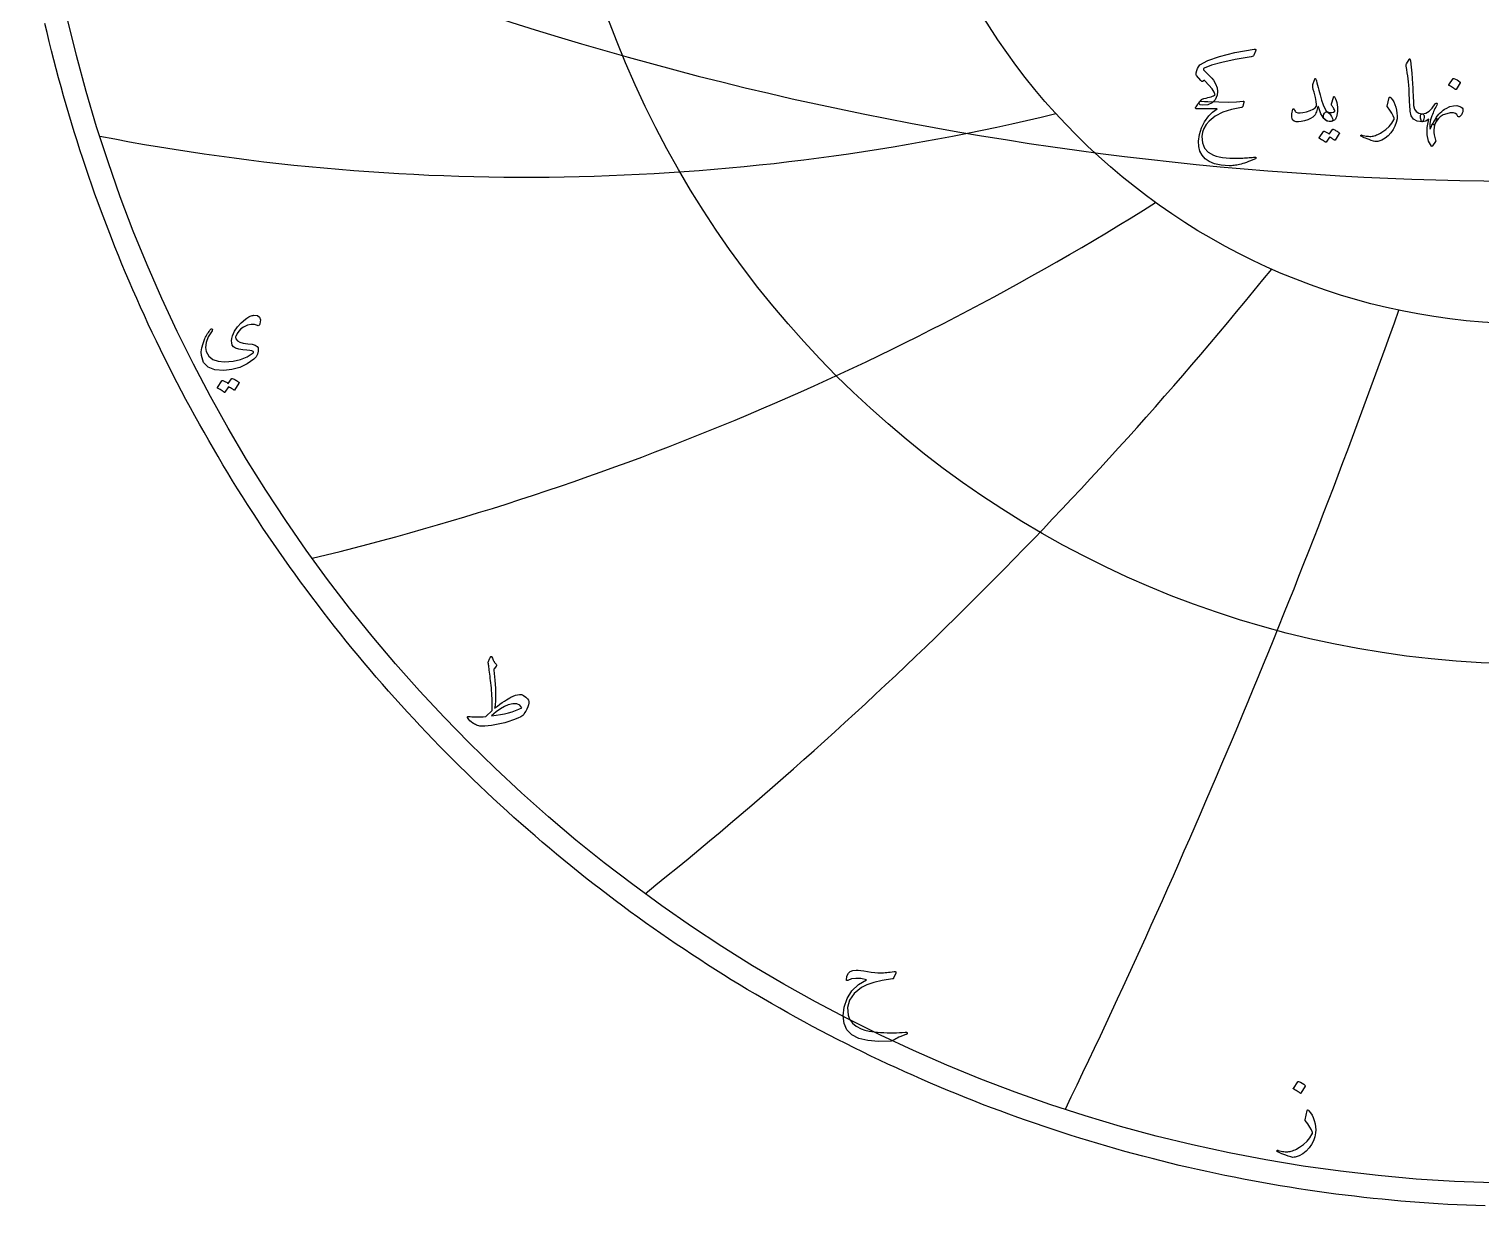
# Model space of a CAD drawing. Header units: millimetres. Extents: x -128 to 128, y -128 to 131.
# Drawn here: x -126 to -4.3, y -127.9 to -29.3 of the extents above; entities that cross this region are included whole.
import ezdxf

# ---------------------------------------------------------------- set-up
doc = ezdxf.new("R2010")
doc.units = ezdxf.units.MM
for name, color, linetype in [('CUT_OUTER', 1, 'Continuous'), ('ENGRAVE', 7, 'Continuous'), ('ENGRAVE_FINE', 8, 'Continuous'), ('TEXT', 5, 'Continuous')]:
    doc.layers.add(name, color=color, linetype=linetype)

msp = doc.modelspace()

# ---------------------------------------------------------------- linework, layer by layer
at = {"layer": 'CUT_OUTER'}
msp.add_lwpolyline([(-3.9248, -127.8898), (-4.7095, -127.8633), (-5.4939, -127.832), (-6.2782, -127.7959), (-7.0622, -127.755), (-7.846, -127.7092), (-8.6294, -127.6587), (-9.4126, -127.6033), (-10.1954, -127.5432), (-10.9778, -127.4782), (-11.7598, -127.4084), (-12.5413, -127.3339), (-13.3224, -127.2545), (-14.1029, -127.1704), (-14.883, -127.0815), (-15.6624, -126.9878), (-16.4413, -126.8893), (-17.2196, -126.786), (-17.9972, -126.6779), (-18.7742, -126.5651), (-19.5504, -126.4476), (-20.3259, -126.3252), (-21.1006, -126.1981), (-21.8746, -126.0663), (-22.6477, -125.9297), (-23.42, -125.7883), (-24.1913, -125.6423), (-24.9618, -125.4915), (-25.7313, -125.336), (-26.4999, -125.1757), (-27.2675, -125.0108), (-28.034, -124.8411), (-28.7995, -124.6667), (-29.5639, -124.4877), (-30.3272, -124.3039), (-31.0893, -124.1155), (-31.8503, -123.9224), (-32.6101, -123.7246), (-33.3686, -123.5222), (-34.1259, -123.3151), (-34.8819, -123.1034), (-35.6366, -122.8871), (-36.3899, -122.6661), (-37.1419, -122.4405), (-37.8925, -122.2103), (-38.6417, -121.9755), (-39.3894, -121.7361), (-40.1356, -121.4921), (-40.8803, -121.2436), (-41.6235, -120.9905), (-42.3651, -120.7328), (-43.1051, -120.4706), (-43.8434, -120.2038), (-44.5802, -119.9325), (-45.3152, -119.6567), (-46.0486, -119.3764), (-46.7802, -119.0916), (-47.51, -118.8024), (-48.2381, -118.5086), (-48.9643, -118.2104), (-49.6887, -117.9077), (-50.4113, -117.6006), (-51.1319, -117.2891), (-51.8506, -116.9731), (-52.5674, -116.6528), (-53.2822, -116.328), (-53.9949, -115.9989), (-54.7057, -115.6654), (-55.4144, -115.3276), (-56.1209, -114.9854), (-56.8254, -114.6389), (-57.5278, -114.288), (-58.2279, -113.9329), (-58.9259, -113.5735), (-59.6217, -113.2098), (-60.3152, -112.8418), (-61.0065, -112.4696), (-61.6954, -112.0932), (-62.382, -111.7125), (-63.0663, -111.3276), (-63.7482, -110.9386), (-64.4277, -110.5453), (-65.1048, -110.1479), (-65.7794, -109.7464), (-66.4516, -109.3407), (-67.1212, -108.9309), (-67.7884, -108.517), (-68.4529, -108.099), (-69.1149, -107.677), (-69.7743, -107.2509), (-70.4311, -106.8207), (-71.0852, -106.3865), (-71.7366, -105.9484), (-72.3854, -105.5062), (-73.0314, -105.0601), (-73.6747, -104.61), (-74.3151, -104.1559), (-74.9528, -103.698), (-75.5877, -103.2361), (-76.2197, -102.7704), (-76.8489, -102.3008), (-77.4751, -101.8273), (-78.0985, -101.35), (-78.7189, -100.8689), (-79.3363, -100.384), (-79.9508, -99.8953), (-80.5622, -99.4029), (-81.1706, -98.9067), (-81.776, -98.4068), (-82.3782, -97.9032), (-82.9774, -97.3958), (-83.5735, -96.8849), (-84.1664, -96.3703), (-84.7561, -95.852), (-85.3426, -95.3301), (-85.926, -94.8047), (-86.5061, -94.2757), (-87.0829, -93.7431), (-87.6565, -93.207), (-88.2267, -92.6674), (-88.7936, -92.1243), (-89.3572, -91.5778), (-89.9175, -91.0277), (-90.4743, -90.4743), (-91.0277, -89.9175), (-91.5778, -89.3572), (-92.1243, -88.7936), (-92.6674, -88.2267), (-93.207, -87.6565), (-93.7431, -87.0829), (-94.2757, -86.5061), (-94.8047, -85.926), (-95.3301, -85.3426), (-95.852, -84.7561), (-96.3703, -84.1664), (-96.8849, -83.5735), (-97.3958, -82.9774), (-97.9032, -82.3782), (-98.4068, -81.776), (-98.9067, -81.1706), (-99.4029, -80.5622), (-99.8953, -79.9508), (-100.384, -79.3363), (-100.8689, -78.7189), (-101.35, -78.0985), (-101.8273, -77.4751), (-102.3008, -76.8489), (-102.7704, -76.2197), (-103.2361, -75.5877), (-103.698, -74.9528), (-104.1559, -74.3151), (-104.61, -73.6747), (-105.0601, -73.0314), (-105.5062, -72.3854), (-105.9484, -71.7366), (-106.3865, -71.0852), (-106.8207, -70.4311), (-107.2509, -69.7743), (-107.677, -69.1149), (-108.099, -68.4529), (-108.517, -67.7884), (-108.9309, -67.1212), (-109.3407, -66.4516), (-109.7464, -65.7794), (-110.1479, -65.1048), (-110.5453, -64.4277), (-110.9386, -63.7482), (-111.3276, -63.0663), (-111.7125, -62.382), (-112.0932, -61.6954), (-112.4696, -61.0065), (-112.8418, -60.3152), (-113.2098, -59.6217), (-113.5735, -58.9259), (-113.9329, -58.2279), (-114.288, -57.5278), (-114.6389, -56.8254), (-114.9854, -56.1209), (-115.3276, -55.4144), (-115.6654, -54.7057), (-115.9989, -53.9949), (-116.328, -53.2822), (-116.6528, -52.5674), (-116.9731, -51.8506), (-117.2891, -51.1319), (-117.6006, -50.4113), (-117.9077, -49.6887), (-118.2104, -48.9643), (-118.5086, -48.2381), (-118.8024, -47.51), (-119.0916, -46.7802), (-119.3764, -46.0486), (-119.6567, -45.3152), (-119.9325, -44.5802), (-120.2038, -43.8434), (-120.4706, -43.1051), (-120.7328, -42.3651), (-120.9905, -41.6235), (-121.2436, -40.8803), (-121.4921, -40.1356), (-121.7361, -39.3894), (-121.9755, -38.6417), (-122.2103, -37.8925), (-122.4405, -37.1419), (-122.6661, -36.3899), (-122.8871, -35.6366), (-123.1034, -34.8819), (-123.3151, -34.1259), (-123.5222, -33.3686), (-123.7246, -32.6101), (-123.9224, -31.8503), (-124.1155, -31.0893), (-124.3039, -30.3272), (-124.4877, -29.5639), (-124.6667, -28.7995)], dxfattribs=at)
at = {"layer": 'ENGRAVE'}
for radius in [126, 82.4783, 53.9894]:
    msp.add_circle((0, 0), radius, dxfattribs=at)
for centre, radius, start, end in [((-84.3199, 146.0463), 187.7286, 259.026824, 283.6824), ((-158.458, 158.458), 238.7897, 283.613701, 302.105382), ((-290.404, 167.6648), 345.324, 308.729876, 321.057664), ((-646.8702, 173.3283), 674.7492, 334.2533859, 340.4172798)]:
    msp.add_arc(centre, radius, start, end, dxfattribs=at)
at = {"layer": 'ENGRAVE_FINE'}
msp.add_arc((0, 239.3612), 281.386, 243.541053, 296.458947, dxfattribs=at)
at = {"layer": 'TEXT'}
for points in [[(-23.1677, -31.1372), (-23.3056, -31.4638), (-23.3356, -31.5164), (-23.3819, -31.5581), (-23.4445, -31.589), (-23.5234, -31.6089), (-24.8779, -31.8317), (-25.9875, -32.0644), (-26.8521, -32.3071), (-27.4718, -32.5597), (-27.5212, -32.5929), (-27.5462, -32.6269), (-27.5466, -32.6618), (-27.5226, -32.6976), (-27.2509, -32.9612), (-27.0236, -33.193), (-26.8408, -33.3931), (-26.7024, -33.5614), (-26.5137, -33.8739), (-26.3976, -34.1874), (-26.354, -34.5017), (-26.3831, -34.817), (-26.5509, -35.1985), (-26.8149, -35.4648), (-27.1751, -35.6158), (-27.6315, -35.6517), (-27.8147, -35.6217), (-27.9073, -35.5537), (-27.9091, -35.4475), (-27.8202, -35.3033), (-27.7766, -35.2538), (-27.7403, -35.2144), (-27.7113, -35.1849), (-27.6895, -35.1654), (-27.6423, -35.145), (-27.5952, -35.1273), (-27.548, -35.1123), (-27.5008, -35.1001), (-27.3239, -35.0604), (-27.1633, -35.0211), (-27.0191, -34.9824), (-26.8911, -34.944), (-26.7795, -34.9048), (-26.6843, -34.8633), (-26.6053, -34.8195), (-26.5427, -34.7735), (-26.638, -34.5512), (-26.8149, -34.2835), (-27.0735, -33.9705), (-27.4137, -33.6122), (-27.4319, -33.5967), (-27.45, -33.5868), (-27.4681, -33.5822), (-27.4863, -33.5831), (-27.6169, -33.6702), (-27.6442, -33.6766), (-27.675, -33.6666), (-27.7095, -33.6403), (-27.7476, -33.5976), (-28.1105, -33.1694), (-28.1372, -33.125), (-28.1522, -33.0714), (-28.1554, -33.0088), (-28.1468, -32.9372), (-28.1037, -32.7598), (-28.0397, -32.5906), (-27.9549, -32.4296), (-27.8492, -32.2767), (-27.1724, -31.9111), (-26.1871, -31.569), (-24.8933, -31.2506), (-23.2911, -30.9557), (-23.2045, -30.9562), (-23.155, -30.9866), (-23.1428, -31.0469), (-23.1677, -31.1372)], [(-10.2919, -31.8194), (-10.2779, -31.7976), (-10.2647, -31.7831), (-10.2525, -31.7759), (-10.2411, -31.7759), (-10.2239, -31.7854), (-10.2085, -31.814), (-10.1949, -31.8616), (-10.1831, -31.9283), (-10.1232, -32.4704), (-10.0742, -32.9716), (-10.0361, -33.4321), (-10.0089, -33.8517), (-9.9914, -34.2105), (-9.9753, -34.5321), (-9.9606, -34.8166), (-9.9472, -35.0638), (-9.9356, -35.2738), (-9.9263, -35.4466), (-9.9193, -35.5823), (-9.9145, -35.6807), (-9.8501, -35.9756), (-9.7077, -36.1924), (-9.4872, -36.3312), (-9.1887, -36.392), (-9.1057, -36.4138), (-9.0526, -36.4646), (-9.0295, -36.5444), (-9.0363, -36.6533), (-9.0703, -36.8248), (-9.1071, -36.9472), (-9.1465, -37.0207), (-9.1887, -37.0452), (-9.6088, -36.9899), (-9.9181, -36.8239), (-10.1168, -36.5471), (-10.2048, -36.1597), (-10.2187, -35.9744), (-10.2311, -35.7887), (-10.2423, -35.6025), (-10.252, -35.4158), (-10.2609, -35.2287), (-10.2693, -35.0411), (-10.2772, -34.8531), (-10.2847, -34.6646), (-10.2983, -34.3051), (-10.3173, -33.9814), (-10.3418, -33.6936), (-10.3718, -33.4416), (-10.4072, -33.1996), (-10.448, -32.9417), (-10.4943, -32.6679), (-10.546, -32.3783), (-10.5528, -32.3261), (-10.5514, -32.2785), (-10.5419, -32.2354), (-10.5242, -32.1968)], [(-18.0653, -33.6049), (-18.0236, -33.7952), (-17.9782, -33.9887), (-17.9292, -34.1853), (-17.8766, -34.3851), (-17.8204, -34.5891), (-17.7605, -34.798), (-17.697, -35.0118), (-17.6298, -35.2307), (-17.4942, -35.6245), (-17.3704, -35.9202), (-17.2583, -36.118), (-17.1581, -36.2178), (-17.0705, -36.2772), (-16.9821, -36.3612), (-16.8927, -36.4696), (-16.8024, -36.6025), (-16.7171, -36.7672), (-16.6935, -36.891), (-16.7317, -36.974), (-16.8315, -37.0162), (-17.154, -36.9835), (-17.4393, -36.7694), (-17.6874, -36.3739), (-17.8984, -35.7968), (-17.9029, -35.7873), (-17.9093, -35.7805), (-17.9174, -35.7764), (-17.9274, -35.7751), (-17.9347, -35.7764), (-17.9419, -35.7805), (-17.9492, -35.7873), (-17.9565, -35.7968), (-17.9769, -35.8903), (-18.0018, -35.9892), (-18.0313, -36.0935), (-18.0653, -36.2033), (-18.1025, -36.3072), (-18.1415, -36.3938), (-18.1824, -36.4632), (-18.225, -36.5154), (-18.3783, -36.6492), (-18.5698, -36.7676), (-18.7993, -36.8706), (-19.0669, -36.9581), (-19.3391, -37.023), (-19.575, -37.0507), (-19.7746, -37.0411), (-19.9379, -36.9944), (-20.0776, -36.8774), (-20.1411, -36.6714), (-20.1284, -36.3766), (-20.0395, -35.9928), (-20.0309, -35.9801), (-20.0196, -35.971), (-20.0055, -35.9656), (-19.9887, -35.9638), (-19.9688, -35.966), (-19.9524, -35.9729), (-19.9397, -35.9842), (-19.9306, -36.0001), (-19.8962, -36.0804), (-19.8581, -36.147), (-19.8163, -36.2001), (-19.771, -36.2396), (-19.6294, -36.2922), (-19.4371, -36.3049), (-19.194, -36.2777), (-18.9, -36.2106), (-18.5865, -36.1098), (-18.3429, -35.9964), (-18.1692, -35.8703), (-18.0653, -35.7315), (-18.0481, -35.5909), (-18.0762, -35.3505), (-18.1497, -35.0102), (-18.2685, -34.5702), (-18.3257, -34.3384), (-18.3593, -34.1511), (-18.3693, -34.0082), (-18.3556, -33.9097), (-18.2177, -33.5178), (-18.2028, -33.4765), (-18.1869, -33.447), (-18.1701, -33.4294), (-18.1524, -33.4235), (-18.1306, -33.4348), (-18.1089, -33.4688), (-18.0871, -33.5255), (-18.0653, -33.6049)], [(-6.5976, -33.4307), (-6.5885, -33.4216), (-6.5758, -33.4162), (-6.5595, -33.4144), (-6.5395, -33.4162), (-6.3984, -33.4734), (-6.2655, -33.5432), (-6.1408, -33.6258), (-6.0242, -33.721), (-6.0129, -33.7356), (-6.0079, -33.7501), (-6.0092, -33.7646), (-6.0169, -33.7791), (-6.3581, -34.3307), (-6.3708, -34.3439), (-6.3871, -34.347), (-6.4071, -34.3402), (-6.4306, -34.3235), (-6.4511, -34.3089), (-6.4833, -34.2872), (-6.5273, -34.2581), (-6.5831, -34.2218), (-6.6516, -34.1783), (-6.7337, -34.1275), (-6.8294, -34.0694), (-6.9387, -34.0041), (-6.9532, -33.9932), (-6.9605, -33.9823), (-6.9605, -33.9714), (-6.9532, -33.9606)], [(-16.5992, -35.9493), (-16.6418, -35.878), (-16.6827, -35.8168), (-16.7217, -35.7655), (-16.7589, -35.7243), (-16.7856, -35.6889), (-16.8006, -35.6481), (-16.8038, -35.6018), (-16.7952, -35.5501), (-16.6427, -34.9985), (-16.6214, -34.9504), (-16.5938, -34.9368), (-16.5597, -34.9576), (-16.5194, -35.013), (-16.4586, -35.1305), (-16.4069, -35.2724), (-16.3642, -35.4389), (-16.3306, -35.6299), (-16.3111, -35.8132), (-16.3034, -35.9928), (-16.3075, -36.1688), (-16.3234, -36.3412), (-16.3492, -36.4913), (-16.3833, -36.6224), (-16.4255, -36.7345), (-16.4758, -36.8275), (-16.538, -36.8964), (-16.6228, -36.9509), (-16.7303, -36.9908), (-16.8605, -37.0162), (-16.9939, -37.0212), (-17.1181, -36.9999), (-17.2334, -36.9522), (-17.3395, -36.8783), (-17.4216, -36.7844), (-17.4647, -36.6769), (-17.4688, -36.5558), (-17.4339, -36.421), (-17.3781, -36.3108), (-17.3123, -36.2414), (-17.2365, -36.2128), (-17.1508, -36.2251), (-16.953, -36.2727), (-16.7806, -36.2777), (-16.6337, -36.24), (-16.5121, -36.1597), (-16.5094, -36.1384), (-16.523, -36.0962), (-16.5529, -36.0332), (-16.5992, -35.9493)], [(-11.9613, -35.0202), (-11.9572, -35.0071), (-11.9522, -34.9966), (-11.9463, -34.9889), (-11.9395, -34.9839), (-11.9191, -34.9821), (-11.8942, -34.9912), (-11.8647, -35.0112), (-11.8306, -35.042), (-11.6982, -35.1994), (-11.5839, -35.3813), (-11.4877, -35.5877), (-11.4097, -35.8186), (-11.3489, -36.0672), (-11.3117, -36.3122), (-11.2981, -36.5535), (-11.3081, -36.7912), (-11.3725, -37.1042), (-11.4786, -37.4045), (-11.6265, -37.6921), (-11.8161, -37.967), (-12.0429, -38.216), (-12.3024, -38.4188), (-12.5946, -38.5753), (-12.9194, -38.6856), (-13.0065, -38.7042), (-13.0935, -38.7091), (-13.1806, -38.7005), (-13.2677, -38.6783), (-13.4685, -38.6082), (-13.6497, -38.5431), (-13.8114, -38.483), (-13.9536, -38.4279), (-14.0759, -38.3778), (-14.1777, -38.3326), (-14.2591, -38.2925), (-14.3202, -38.2573), (-14.3329, -38.2464), (-14.3419, -38.2356), (-14.3474, -38.2247), (-14.3492, -38.2138), (-14.3478, -38.1997), (-14.3437, -38.1866), (-14.3369, -38.1743), (-14.3274, -38.163), (-14.3152, -38.1544), (-14.3002, -38.1503), (-14.2825, -38.1507), (-14.2621, -38.1557), (-14.1378, -38.1891), (-14.019, -38.2165), (-13.9055, -38.238), (-13.7976, -38.2537), (-13.6942, -38.2635), (-13.5944, -38.2673), (-13.4982, -38.2653), (-13.4056, -38.2573), (-13.3133, -38.2426), (-13.2178, -38.2201), (-13.1192, -38.19), (-13.0173, -38.1521), (-12.9123, -38.106), (-12.8041, -38.0514), (-12.6928, -37.9881), (-12.5782, -37.9162), (-12.2566, -37.6848), (-11.9812, -37.4335), (-11.7522, -37.1623), (-11.5694, -36.871), (-11.5576, -36.8474), (-11.5512, -36.8202), (-11.5503, -36.7894), (-11.5548, -36.7549), (-11.631, -36.5512), (-11.7508, -36.3249), (-11.9141, -36.0758), (-12.121, -35.8041), (-12.13, -35.7869), (-12.1355, -35.7714), (-12.1373, -35.7578), (-12.1355, -35.746)], [(-27.1742, -35.3541), (-26.2429, -35.3868), (-25.4377, -35.3904), (-24.7586, -35.365), (-24.2056, -35.3106), (-24.1886, -35.3085), (-24.1739, -35.3096), (-24.1614, -35.314), (-24.1512, -35.3214), (-24.1437, -35.3316), (-24.1394, -35.3441), (-24.1383, -35.3589), (-24.1403, -35.3759), (-24.1546, -35.4421), (-24.1684, -35.5029), (-24.1818, -35.5582), (-24.1948, -35.6081), (-24.2072, -35.6526), (-24.2193, -35.6916), (-24.2308, -35.7252), (-24.2419, -35.7533), (-24.2655, -35.7982), (-24.2927, -35.8313), (-24.3236, -35.8526), (-24.3581, -35.8622), (-25.1964, -36.0141), (-25.9258, -36.2523), (-26.5464, -36.5766), (-27.0581, -36.9872), (-27.3166, -37.2825), (-27.5044, -37.595), (-27.6215, -37.9248), (-27.6677, -38.2718), (-27.6233, -38.8167), (-27.4464, -39.2608), (-27.137, -39.6042), (-26.6952, -39.8468), (-26.4661, -39.9203), (-26.2143, -39.9811), (-25.9399, -40.0292), (-25.6427, -40.0646), (-25.3234, -40.0877), (-24.9823, -40.0991), (-24.6194, -40.0986), (-24.2347, -40.0864), (-24.0979, -40.0786), (-23.9634, -40.07), (-23.8312, -40.0605), (-23.7012, -40.0501), (-23.5744, -40.0387), (-23.4517, -40.0265), (-23.3331, -40.0133), (-23.2185, -39.9993), (-23.1836, -39.9974), (-23.1587, -40.0065), (-23.1437, -40.0265), (-23.1387, -40.0573), (-23.1414, -40.0932), (-23.1496, -40.1208), (-23.1632, -40.1403), (-23.1823, -40.1517), (-23.3873, -40.2383), (-23.5815, -40.3168), (-23.7647, -40.3871), (-23.9371, -40.4493), (-24.0981, -40.5037), (-24.2474, -40.5509), (-24.3848, -40.5908), (-24.5105, -40.6235), (-24.6287, -40.6475), (-24.7436, -40.6688), (-24.8555, -40.6874), (-24.9641, -40.7033), (-25.07, -40.7155), (-25.1737, -40.7233), (-25.2751, -40.7264), (-25.3742, -40.7251), (-26.051, -40.6724), (-26.6153, -40.5581), (-27.0671, -40.3821), (-27.4065, -40.1444), (-27.6555, -39.8473), (-27.8292, -39.5003), (-27.9277, -39.1033), (-27.9508, -38.6565), (-27.8796, -38.1022), (-27.7095, -37.5642), (-27.4405, -37.0425), (-27.0726, -36.5372), (-26.9288, -36.3843), (-26.7659, -36.2378), (-26.584, -36.0976), (-26.3831, -35.9638), (-28.1395, -35.9493), (-28.1817, -35.9311), (-28.1994, -35.8985), (-28.1926, -35.8513), (-28.1613, -35.7896), (-28.1023, -35.6998), (-28.0488, -35.619), (-28.0007, -35.5473), (-27.9581, -35.4847), (-27.9209, -35.4317), (-27.8891, -35.3886), (-27.8628, -35.3555), (-27.8419, -35.3323), (-27.7948, -35.3282), (-27.6677, -35.3305), (-27.4609, -35.3391), (-27.1742, -35.3541)], [(-8.0274, -36.9872), (-8.1073, -37.1586), (-8.1653, -37.3392), (-8.2016, -37.5288), (-8.2161, -37.7275), (-8.2098, -37.9343), (-8.1835, -38.1485), (-8.1372, -38.3698), (-8.071, -38.5985), (-8.0628, -38.6288), (-8.0601, -38.6547), (-8.0628, -38.676), (-8.071, -38.6928), (-8.3323, -39.063), (-8.3563, -39.0897), (-8.3776, -39.1047), (-8.3962, -39.1079), (-8.4121, -39.0993), (-8.6607, -38.6733), (-8.7823, -38.1503), (-8.7768, -37.5302), (-8.6444, -36.813), (-8.7709, -36.9146), (-8.9038, -36.9872), (-9.0431, -37.0307), (-9.1887, -37.0452), (-9.22, -37.0357), (-9.2486, -37.0071), (-9.2744, -36.9595), (-9.2976, -36.8928), (-9.3107, -36.8527), (-9.3212, -36.8121), (-9.3289, -36.771), (-9.3339, -36.7295), (-9.3375, -36.688), (-9.3411, -36.6469), (-9.3448, -36.6063), (-9.3484, -36.5662), (-9.3439, -36.4927), (-9.3157, -36.4392), (-9.264, -36.4056), (-9.1887, -36.392), (-8.8925, -36.3258), (-8.6135, -36.1634), (-8.3518, -35.9048), (-8.1073, -35.5501), (-8.0741, -35.5052), (-8.0401, -35.4793), (-8.0052, -35.4725), (-7.9694, -35.4847), (-7.943, -35.5079), (-7.9294, -35.5337), (-7.9285, -35.5623), (-7.9403, -35.5936), (-8.0045, -35.707), (-8.0664, -35.8222), (-8.1261, -35.9393), (-8.1835, -36.0581), (-8.2386, -36.1788), (-8.2914, -36.3013), (-8.342, -36.4256), (-8.3903, -36.5517), (-8.4974, -36.8951), (-8.5573, -37.1922), (-8.57, -37.4431), (-8.5355, -37.6476), (-8.5323, -37.654), (-8.53, -37.6585), (-8.5287, -37.6613), (-8.5282, -37.6622), (-8.5278, -37.6613), (-8.5264, -37.6585), (-8.5241, -37.654), (-8.521, -37.6476), (-8.4767, -37.5435), (-8.4311, -37.4417), (-8.3842, -37.3421), (-8.3359, -37.2448), (-8.2858, -37.1493), (-8.2334, -37.0552), (-8.1787, -36.9624), (-8.1218, -36.871), (-8.0805, -36.8075), (-8.0437, -36.7694), (-8.0115, -36.7567), (-7.9839, -36.7694), (-7.9703, -36.7966), (-7.973, -36.842), (-7.992, -36.9055), (-8.0274, -36.9872)], [(-6.1984, -36.5952), (-6.2923, -36.4483), (-6.4143, -36.3485), (-6.5645, -36.2958), (-6.7427, -36.2904), (-6.8439, -36.3033), (-6.9442, -36.3203), (-7.0435, -36.3414), (-7.1419, -36.3666), (-7.2395, -36.3968), (-7.3361, -36.4328), (-7.4318, -36.4748), (-7.5266, -36.5226), (-7.689, -36.6315), (-7.8423, -36.7839), (-7.9866, -36.9799), (-8.1218, -37.2194), (-8.1603, -37.2734), (-8.1962, -37.3047), (-8.2293, -37.3133), (-8.2597, -37.2993), (-8.2851, -37.2711), (-8.296, -37.2376), (-8.2923, -37.1986), (-8.2742, -37.1541), (-8.2465, -37.0956), (-8.2216, -37.0434), (-8.1993, -36.9976), (-8.1798, -36.9581), (-8.1626, -36.9246), (-8.1472, -36.8964), (-8.1336, -36.8738), (-8.1218, -36.8565), (-8.0152, -36.6959), (-7.9058, -36.5481), (-7.7938, -36.4129), (-7.679, -36.2904), (-7.5615, -36.1802), (-7.4413, -36.0817), (-7.3184, -35.9951), (-7.1927, -35.9202), (-6.8702, -35.7737), (-6.5704, -35.697), (-6.2932, -35.6902), (-6.0387, -35.7533), (-5.9303, -35.8082), (-5.8518, -35.8785), (-5.8033, -35.9642), (-5.7847, -36.0654), (-5.7956, -36.2033), (-5.8355, -36.3339), (-5.9044, -36.4573), (-6.0024, -36.5735), (-6.0664, -36.6238), (-6.1204, -36.6442), (-6.1644, -36.6347), (-6.1984, -36.5952)], [(-16.7298, -37.6912), (-16.7208, -37.6821), (-16.7081, -37.6767), (-16.6917, -37.6749), (-16.6718, -37.6767), (-16.6003, -37.7034), (-16.5311, -37.7329), (-16.4642, -37.7651), (-16.3996, -37.8001), (-16.3368, -37.8382), (-16.2753, -37.8799), (-16.2152, -37.9253), (-16.1565, -37.9743), (-16.1451, -37.9892), (-16.1401, -38.0051), (-16.1415, -38.0219), (-16.1492, -38.0396), (-16.4976, -38.5912), (-16.5071, -38.5985), (-16.5212, -38.5985), (-16.5398, -38.5912), (-16.5629, -38.5767), (-16.5788, -38.5633), (-16.6046, -38.5449), (-16.6405, -38.5216), (-16.6863, -38.4932), (-16.7425, -38.4594), (-16.8097, -38.4197), (-16.8877, -38.3741), (-16.9766, -38.3226), (-17.2524, -38.7509), (-17.2651, -38.764), (-17.2815, -38.7672), (-17.3014, -38.7604), (-17.325, -38.7436), (-17.3454, -38.7291), (-17.3776, -38.7073), (-17.4216, -38.6783), (-17.4774, -38.642), (-17.5459, -38.5985), (-17.628, -38.5476), (-17.7237, -38.4896), (-17.8331, -38.4243), (-17.8444, -38.4134), (-17.8494, -38.4025), (-17.848, -38.3916), (-17.8403, -38.3807), (-17.4847, -37.8509), (-17.4756, -37.8418), (-17.4629, -37.8364), (-17.4466, -37.8345), (-17.4266, -37.8364), (-17.3658, -37.8561), (-17.3069, -37.879), (-17.2497, -37.9051), (-17.1944, -37.9343), (-17.1408, -37.9663), (-17.0891, -38.0006), (-17.0392, -38.0371), (-16.9911, -38.0759)], [(-106.8519, -54.108), (-107.1025, -54.0243), (-107.3822, -54.0209), (-107.6909, -54.0978), (-108.0287, -54.2551), (-108.243, -54.4051), (-108.4216, -54.5841), (-108.5643, -54.7922), (-108.6712, -55.0293), (-108.6819, -55.0767), (-108.6828, -55.126), (-108.6741, -55.1773), (-108.6557, -55.2306), (-108.5328, -55.396), (-108.3267, -55.5209), (-108.0374, -55.6051), (-107.6648, -55.6486), (-107.297, -55.6878), (-107.0299, -55.759), (-106.8635, -55.862), (-106.7977, -55.997), (-106.7904, -56.2796), (-106.8461, -56.5312), (-106.9646, -56.7519), (-107.1461, -56.9415), (-107.7224, -57.3349), (-108.3364, -57.6248), (-108.9882, -57.811), (-109.6777, -57.8938), (-110.4306, -57.8415), (-110.9938, -57.6151), (-111.3674, -57.2144), (-111.5512, -56.6396), (-111.5619, -56.3241), (-111.5164, -55.9815), (-111.4148, -55.6119), (-111.257, -55.2151), (-111.2021, -55.1048), (-111.1457, -54.9983), (-111.0879, -54.8957), (-111.0287, -54.797), (-110.9674, -54.7017), (-110.9038, -54.6093), (-110.8378, -54.5198), (-110.7693, -54.4331), (-110.7325, -54.3973), (-110.6996, -54.3828), (-110.6706, -54.3896), (-110.6454, -54.4177), (-110.6314, -54.4525), (-110.628, -54.4873), (-110.6353, -54.5222), (-110.6532, -54.557), (-110.9716, -55.0699), (-111.1603, -55.5325), (-111.2193, -55.9448), (-111.1487, -56.3067), (-110.9212, -56.688), (-110.5874, -56.957), (-110.147, -57.1138), (-109.6003, -57.1583), (-108.8996, -57.1027), (-108.2687, -56.959), (-107.7074, -56.7272), (-107.2157, -56.4073), (-107.1862, -56.3802), (-107.1751, -56.3531), (-107.1824, -56.326), (-107.208, -56.299), (-107.312, -56.2486), (-107.4925, -56.206), (-107.7495, -56.1712), (-108.0828, -56.1441), (-108.422, -56.1025), (-108.6809, -56.0241), (-108.8595, -55.909), (-108.9577, -55.757), (-109.0032, -55.5785), (-109.0157, -55.3912), (-108.9954, -55.1952), (-108.9422, -54.9906), (-108.7695, -54.5885), (-108.5299, -54.2183), (-108.2237, -53.8801), (-107.8506, -53.5738), (-107.7514, -53.5012), (-107.6551, -53.4383), (-107.5617, -53.3851), (-107.4712, -53.3415), (-107.3841, -53.3072), (-107.3009, -53.2815), (-107.2216, -53.2646), (-107.1461, -53.2564), (-106.8509, -53.284), (-106.6699, -53.4131), (-106.6032, -53.644), (-106.6506, -53.9764), (-106.6864, -54.0659), (-106.7319, -54.1177), (-106.787, -54.1317), (-106.8519, -54.108)], [(-109.0196, -58.5751), (-109.0099, -58.5654), (-108.9964, -58.5596), (-108.979, -58.5577), (-108.9577, -58.5596), (-108.8815, -58.5881), (-108.8077, -58.6196), (-108.7363, -58.654), (-108.6674, -58.6912), (-108.6003, -58.7319), (-108.5348, -58.7764), (-108.4707, -58.8248), (-108.408, -58.877), (-108.3959, -58.893), (-108.3906, -58.9099), (-108.392, -58.9278), (-108.4003, -58.9467), (-108.7719, -59.5351), (-108.782, -59.5428), (-108.797, -59.5428), (-108.8169, -59.5351), (-108.8416, -59.5196), (-108.8585, -59.5053), (-108.8861, -59.4857), (-108.9243, -59.4608), (-108.9732, -59.4306), (-109.0332, -59.3945), (-109.1048, -59.3522), (-109.188, -59.3035), (-109.2828, -59.2486), (-109.577, -59.7054), (-109.5906, -59.7194), (-109.608, -59.7228), (-109.6293, -59.7156), (-109.6545, -59.6977), (-109.6762, -59.6822), (-109.7106, -59.659), (-109.7575, -59.628), (-109.817, -59.5893), (-109.8901, -59.5428), (-109.9777, -59.4886), (-110.0798, -59.4267), (-110.1964, -59.357), (-110.2085, -59.3454), (-110.2138, -59.3338), (-110.2124, -59.3222), (-110.2041, -59.3106), (-109.8248, -58.7454), (-109.8151, -58.7357), (-109.8016, -58.7299), (-109.7841, -58.728), (-109.7628, -58.7299), (-109.698, -58.751), (-109.6351, -58.7754), (-109.5741, -58.8032), (-109.5151, -58.8344), (-109.458, -58.8685), (-109.4028, -58.9051), (-109.3496, -58.944), (-109.2983, -58.9854)], [(-87.4912, -82.2827), (-87.4544, -82.1985), (-87.4215, -82.124), (-87.3925, -82.0591), (-87.3673, -82.004), (-87.3465, -81.959), (-87.3305, -81.9246), (-87.3194, -81.9009), (-87.3131, -81.8878), (-87.3001, -81.8709), (-87.2841, -81.8588), (-87.2652, -81.8516), (-87.2434, -81.8491), (-87.2255, -81.852), (-87.2105, -81.8607), (-87.1984, -81.8753), (-87.1893, -81.8956), (-87.1486, -81.9943), (-87.1118, -82.0814), (-87.0789, -82.1569), (-87.0499, -82.2207), (-87.0332, -82.2488), (-87.0141, -82.2788), (-86.9926, -82.3107), (-86.9686, -82.3446), (-86.9418, -82.3804), (-86.9115, -82.4182), (-86.8779, -82.4578), (-86.8409, -82.4995), (-86.8176, -82.5416), (-86.8099, -82.5827), (-86.8176, -82.6228), (-86.8409, -82.662), (-86.988, -82.8556), (-87.0078, -82.887), (-87.0209, -82.9195), (-87.0272, -82.9528), (-87.0267, -82.9872), (-86.9512, -83.8393), (-86.9028, -84.5298), (-86.8815, -85.0586), (-86.8873, -85.4259), (-86.8953, -85.5631), (-86.9038, -85.6882), (-86.9127, -85.8011), (-86.9222, -85.902), (-86.9321, -85.9913), (-86.9425, -86.0695), (-86.9534, -86.1365), (-86.9647, -86.1924), (-86.7332, -86.0153), (-86.5186, -85.8556), (-86.3209, -85.7133), (-86.1402, -85.5885), (-85.9769, -85.4806), (-85.8315, -85.3891), (-85.704, -85.3141), (-85.5944, -85.2556), (-85.3994, -85.1685), (-85.217, -85.1007), (-85.0472, -85.0524), (-84.8899, -85.0233), (-84.8067, -85.0209), (-84.7196, -85.0369), (-84.6286, -85.0712), (-84.5338, -85.124), (-84.346, -85.257), (-84.2086, -85.3853), (-84.1215, -85.5086), (-84.0847, -85.6272), (-84.0872, -85.7593), (-84.1176, -85.9078), (-84.1762, -86.0728), (-84.2628, -86.2543), (-84.3596, -86.4328), (-84.4486, -86.5814), (-84.5299, -86.6999), (-84.6034, -86.7885), (-84.7544, -86.9003), (-85.0138, -87.0266), (-85.3815, -87.1674), (-85.8576, -87.3227), (-86.123, -87.3996), (-86.3928, -87.4678), (-86.6669, -87.5274), (-86.9454, -87.5782), (-87.2272, -87.6207), (-87.5115, -87.6556), (-87.7982, -87.6827), (-88.0873, -87.702), (-88.193, -87.6807), (-88.2934, -87.6556), (-88.3885, -87.6266), (-88.4783, -87.5936), (-88.5637, -87.5569), (-88.6457, -87.5162), (-88.7243, -87.4717), (-88.7996, -87.4233), (-88.9317, -87.3266), (-89.0415, -87.2298), (-89.1291, -87.133), (-89.1944, -87.0362), (-89.2302, -86.9559), (-89.237, -86.9007), (-89.2147, -86.8707), (-89.1634, -86.8659), (-89.0185, -86.8831), (-88.8625, -86.8959), (-88.6953, -86.9044), (-88.517, -86.9085), (-88.3276, -86.9082), (-88.127, -86.9036), (-87.9153, -86.8947), (-87.6925, -86.8814), (-87.1815, -86.3782), (-87.1721, -86.1759), (-87.167, -85.9717), (-87.1663, -85.7656), (-87.1699, -85.5575), (-87.1774, -85.347), (-87.1883, -85.1336), (-87.2026, -84.9174), (-87.2202, -84.6982), (-87.2401, -84.4811), (-87.2609, -84.2714), (-87.2826, -84.0689), (-87.3054, -83.8736), (-87.3281, -83.6852), (-87.3499, -83.503), (-87.3707, -83.3271), (-87.3905, -83.1575), (-87.4092, -83.0005), (-87.4263, -82.8624), (-87.4421, -82.7431), (-87.4563, -82.6427), (-87.4692, -82.5607), (-87.4805, -82.4966), (-87.4905, -82.4503), (-87.4989, -82.422), (-87.5043, -82.3901), (-87.5047, -82.3562), (-87.5004, -82.3204), (-87.4912, -82.2827)], [(-85.8344, -85.9059), (-86.1339, -86.0303), (-86.4673, -86.2253), (-86.8346, -86.4909), (-87.2357, -86.8272), (-86.8469, -86.7791), (-86.478, -86.7198), (-86.1288, -86.6494), (-85.7996, -86.5678), (-85.4906, -86.4761), (-85.2025, -86.3753), (-84.9351, -86.2652), (-84.6886, -86.1459), (-84.856, -85.9393), (-85.1028, -85.8304), (-85.4289, -85.8193), (-85.8344, -85.9059)], [(-53.3344, -108.3842), (-53.5202, -108.8023), (-53.5372, -108.8299), (-53.557, -108.8507), (-53.5798, -108.8647), (-53.6054, -108.872), (-54.4643, -109.0075), (-55.1828, -109.1739), (-55.761, -109.3713), (-56.199, -109.5997), (-56.813, -110.1005), (-57.2073, -110.6507), (-57.382, -111.2502), (-57.337, -111.8991), (-57.2006, -112.2504), (-56.9693, -112.561), (-56.6431, -112.831), (-56.2222, -113.0604), (-55.9265, -113.163), (-55.5583, -113.2462), (-55.1175, -113.3101), (-54.6041, -113.3546), (-54.3312, -113.3676), (-54.0622, -113.3759), (-53.797, -113.3792), (-53.5357, -113.3778), (-53.2793, -113.372), (-53.0286, -113.3623), (-52.7838, -113.3488), (-52.5448, -113.3313), (-52.4886, -113.3275), (-52.4441, -113.3313), (-52.4112, -113.343), (-52.3899, -113.3623), (-52.3783, -113.386), (-52.3744, -113.4107), (-52.3783, -113.4363), (-52.3899, -113.463), (-52.3984, -113.4772), (-52.4083, -113.4891), (-52.4197, -113.4985), (-52.4325, -113.5055), (-52.4463, -113.5116), (-52.4606, -113.5181), (-52.4753, -113.5251), (-52.4906, -113.5326), (-52.7136, -113.6038), (-52.9106, -113.6778), (-53.0814, -113.7547), (-53.226, -113.8346), (-53.3187, -113.8922), (-53.4031, -113.941), (-53.4794, -113.9812), (-53.5473, -114.0126), (-53.6061, -114.0368), (-53.6548, -114.0552), (-53.6932, -114.0678), (-53.7215, -114.0746), (-54.7802, -114.1138), (-55.6802, -114.0378), (-56.4215, -113.8467), (-57.0041, -113.5404), (-57.4251, -113.1204), (-57.6738, -112.5959), (-57.7502, -111.9668), (-57.6544, -111.2333), (-57.4009, -110.4944), (-57.0041, -109.8649), (-56.4641, -109.3447), (-55.7809, -108.9339), (-56.2648, -108.8415), (-56.6867, -108.8197), (-57.0467, -108.8686), (-57.3448, -108.9881), (-57.3709, -108.9978), (-57.3951, -109.0036), (-57.4173, -109.0055), (-57.4377, -109.0036), (-57.4546, -108.9973), (-57.4667, -108.9862), (-57.474, -108.9702), (-57.4764, -108.9494), (-57.4657, -108.8531), (-57.4493, -108.7578), (-57.427, -108.6634), (-57.399, -108.5701), (-57.3002, -108.3886), (-57.1435, -108.2546), (-56.9286, -108.168), (-56.6557, -108.1288), (-56.483, -108.1302), (-56.2667, -108.1501), (-56.0069, -108.1883), (-55.7035, -108.2449), (-55.3904, -108.3015), (-55.1015, -108.3397), (-54.8369, -108.3596), (-54.5964, -108.361), (-54.4807, -108.3559), (-54.3583, -108.3484), (-54.2291, -108.3385), (-54.0931, -108.3262), (-53.9504, -108.3109), (-53.8009, -108.2923), (-53.6446, -108.2703), (-53.4815, -108.2449), (-53.3881, -108.242), (-53.3325, -108.2642), (-53.3146, -108.3117), (-53.3344, -108.3842)], [(-19.6203, -117.4788), (-19.6106, -117.4692), (-19.5971, -117.4634), (-19.5797, -117.4614), (-19.5584, -117.4634), (-19.4079, -117.5243), (-19.2661, -117.5988), (-19.133, -117.6869), (-19.0087, -117.7885), (-18.9966, -117.804), (-18.9913, -117.8195), (-18.9927, -117.835), (-19.001, -117.8505), (-19.3648, -118.4388), (-19.3784, -118.4529), (-19.3958, -118.4563), (-19.4171, -118.449), (-19.4422, -118.4311), (-19.464, -118.4156), (-19.4984, -118.3924), (-19.5453, -118.3614), (-19.6048, -118.3227), (-19.6779, -118.2763), (-19.7655, -118.2221), (-19.8676, -118.1601), (-19.9842, -118.0905), (-19.9997, -118.0788), (-20.0074, -118.0672), (-20.0074, -118.0556), (-19.9997, -118.044)], [(-18.8306, -119.8866), (-18.8263, -119.8726), (-18.821, -119.8614), (-18.8147, -119.8532), (-18.8074, -119.8479), (-18.7856, -119.8459), (-18.759, -119.8556), (-18.7276, -119.8769), (-18.6913, -119.9098), (-18.55, -120.0777), (-18.428, -120.2717), (-18.3255, -120.4919), (-18.2422, -120.7382), (-18.1774, -121.0034), (-18.1377, -121.2646), (-18.1232, -121.5221), (-18.1339, -121.7756), (-18.2026, -122.1095), (-18.3158, -122.4298), (-18.4735, -122.7366), (-18.6758, -123.0298), (-18.9177, -123.2955), (-19.1945, -123.5117), (-19.5061, -123.6787), (-19.8526, -123.7963), (-19.9455, -123.8161), (-20.0384, -123.8214), (-20.1313, -123.8122), (-20.2242, -123.7885), (-20.4383, -123.7138), (-20.6316, -123.6443), (-20.8041, -123.5802), (-20.9558, -123.5214), (-21.0862, -123.468), (-21.1948, -123.4198), (-21.2817, -123.377), (-21.3468, -123.3395), (-21.3603, -123.3279), (-21.37, -123.3163), (-21.3758, -123.3046), (-21.3777, -123.293), (-21.3763, -123.278), (-21.3719, -123.264), (-21.3647, -123.2509), (-21.3545, -123.2388), (-21.3414, -123.2296), (-21.3255, -123.2253), (-21.3066, -123.2258), (-21.2848, -123.2311), (-21.1522, -123.2667), (-21.0255, -123.2959), (-20.9045, -123.3189), (-20.7893, -123.3356), (-20.679, -123.346), (-20.5726, -123.3501), (-20.47, -123.348), (-20.3713, -123.3395), (-20.2728, -123.3238), (-20.171, -123.2998), (-20.0657, -123.2676), (-19.9571, -123.2272), (-19.8451, -123.1781), (-19.7297, -123.1198), (-19.6109, -123.0523), (-19.4887, -122.9756), (-19.1456, -122.7288), (-18.8519, -122.4608), (-18.6076, -122.1714), (-18.4126, -121.8608), (-18.4, -121.8356), (-18.3932, -121.8066), (-18.3922, -121.7737), (-18.3971, -121.7369), (-18.4784, -121.5196), (-18.6061, -121.2782), (-18.7803, -121.0126), (-19.001, -120.7227), (-19.0106, -120.7043), (-19.0164, -120.6879), (-19.0184, -120.6734), (-19.0164, -120.6608)]]:
    msp.add_lwpolyline(points, close=True, dxfattribs=at)

doc.saveas('drawing.dxf')
